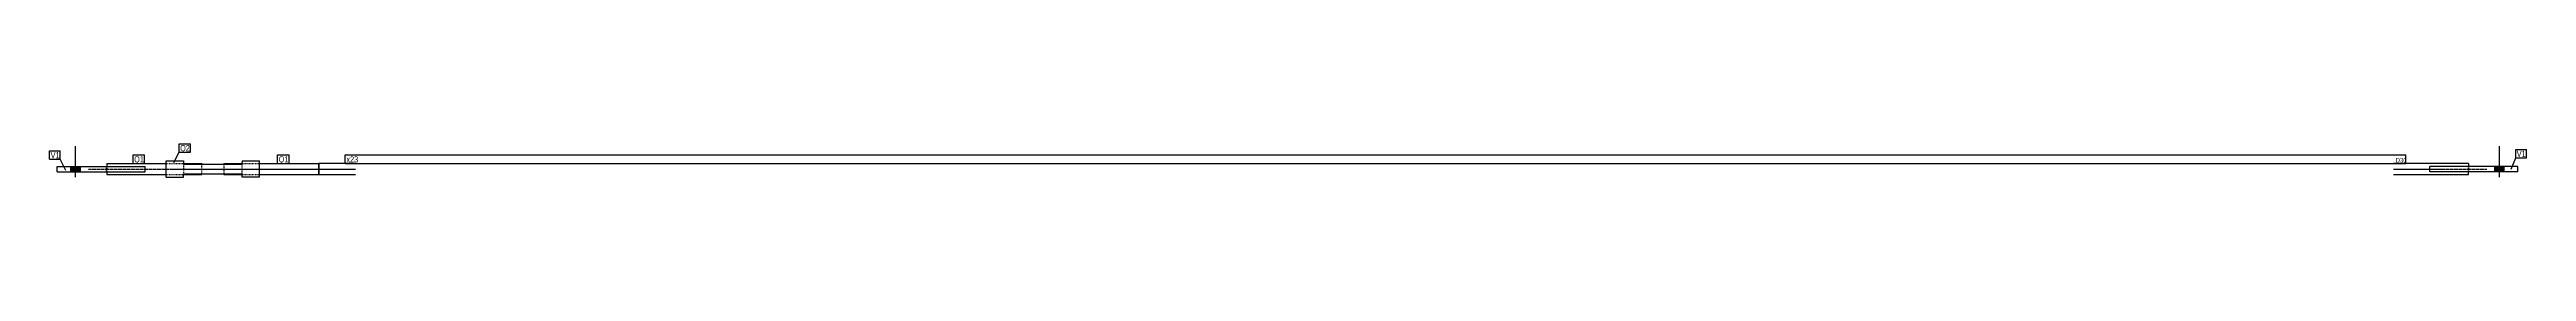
# Model space of a CAD drawing. Header units: millimetres. Extents: x 12 to 19746, y 12 to 361.
# Drawn here: x 12 to 6780, y 12 to 104 of the extents above; entities that cross this region are included whole.
import ezdxf

# ---------------------------------------------------------------- set-up
doc = ezdxf.new("R2010")
doc.units = ezdxf.units.MM
doc.linetypes.add('DXK_LINE_DOT2', pattern=[3.9198, 1.9599, -1.9599])
doc.linetypes.add('DXK_LINE_DOT3', pattern=[5.9187, 2.979, -0.9799, 0.9799, -0.9799])
doc.layers.add('STÅL', color=7, linetype='Continuous')
doc.layers.add('TEKST', color=7, linetype='Continuous')
doc.styles.add('Arial Narrow', font='ARIALN.TTF', dxfattribs={"height": 0.2})

msp = doc.modelspace()

# ---------------------------------------------------------------- hatches: boundary and pattern name
at = {"layer": 'STÅL', "linetype": 'Continuous'}
for points in [[(70.2, 27), (96.2, 27), (96.2, 42), (70.2, 42)], [(6719.3, 42), (6693.3, 42), (6693.3, 27), (6719.3, 27)]]:
    msp.add_hatch(color=96, dxfattribs=at).paths.add_polyline_path(points)

# ---------------------------------------------------------------- linework, layer by layer
at = {"layer": 'STÅL', "color": 96, "linetype": 'Continuous'}
for p, q in [((83.2, 12), (83.2, 97)), ((6706.3, 12), (6706.3, 97)), ((70.2, 27), (70.2, 42)), ((96.2, 27), (96.2, 42)), ((6693.3, 27), (6693.3, 42)), ((6719.3, 27), (6719.3, 42))]:
    msp.add_line(p, q, dxfattribs=at)
at = {"layer": 'STÅL', "color": 2, "linetype": 'Continuous'}
for p, q in [((33.2, 42), (273.2, 42)), ((33.2, 27), (33.2, 42)), ((33.2, 27), (273.2, 27)), ((168.2, 49.5), (330.7, 49.5)), ((168.2, 49.5), (168.2, 42)), ((168.2, 27), (168.2, 19.5)), ((168.2, 19.5), (330.7, 19.5)), ((273.2, 27), (273.2, 42)), ((330.7, 57), (378.2, 57)), ((330.7, 12), (330.7, 57)), ((330.7, 12), (378.2, 12)), ((378.2, 57), (378.2, 47.7)), ((378.2, 49.5), (428.2, 49.5)), ((378.2, 47.7), (538.2, 47.7)), ((378.2, 21.3), (538.2, 21.3)), ((378.2, 12), (378.2, 21.3)), ((378.2, 19.5), (428.2, 19.5)), ((428.2, 49.5), (428.2, 47.7)), ((428.2, 19.5), (428.2, 21.3)), ((488.2, 49.5), (538.2, 49.5)), ((488.2, 49.5), (488.2, 47.7)), ((488.2, 21.3), (488.2, 19.5)), ((488.2, 19.5), (538.2, 19.5)), ((538.2, 57), (585.7, 57)), ((538.2, 57), (538.2, 54)), ((538.2, 47.7), (538.2, 54)), ((538.2, 12), (538.2, 21.3)), ((585.7, 12), (538.2, 12)), ((585.7, 12), (585.7, 57)), ((585.7, 49.5), (748.2, 49.5)), ((585.7, 19.5), (748.2, 19.5)), ((748.2, 19.5), (748.2, 49.5)), ((848.2, 49.5), (748.2, 49.5)), ((748.2, 49.5), (748.2, 19.5)), ((748.2, 19.5), (848.2, 19.5)), ((6621.3, 49.5), (6416.3, 49.5)), ((6416.3, 19.5), (6621.3, 19.5)), ((6756.3, 42), (6516.3, 42)), ((6516.3, 27), (6516.3, 42)), ((6756.3, 27), (6516.3, 27)), ((6621.3, 49.5), (6621.3, 42)), ((6621.3, 19.5), (6621.3, 27)), ((6756.3, 27), (6756.3, 42))]:
    msp.add_line(p, q, dxfattribs=at)
at = {"layer": 'STÅL', "color": 7, "linetype": 'DXK_LINE_DOT3'}
for p, q in [((118.2, 34.5), (478.2, 34.5)), ((478.2, 34.5), (798.2, 34.5)), ((798.2, 34.5), (848.2, 34.5)), ((6416.3, 34.5), (6671.3, 34.5))]:
    msp.add_line(p, q, dxfattribs=at)
at = {"layer": 'STÅL', "color": 7, "linetype": 'DXK_LINE_DOT2'}
for p, q in [((167.2, 27), (167.2, 42)), ((168.2, 42), (168.2, 27)), ((330.7, 49.5), (378.2, 49.5)), ((330.7, 19.5), (378.2, 19.5)), ((378.2, 54), (378.2, 21.3)), ((428.2, 21.3), (428.2, 47.7)), ((488.2, 47.7), (488.2, 21.5)), ((488.2, 21.5), (488.2, 21.3)), ((538.2, 49.5), (585.7, 49.5)), ((538.2, 15), (538.2, 47.7)), ((538.2, 19.5), (585.7, 19.5)), ((6621.3, 27), (6621.3, 42)), ((6622.3, 27), (6622.3, 42))]:
    msp.add_line(p, q, dxfattribs=at)

# ---------------------------------------------------------------- next in the draw order: wipeouts: each hides what was drawn before it
at = {"color": 0}
for points in [[(38.4, 64.4), (38.4, 81.9), (15, 81.9), (15, 64.4)], [(268.7, 53), (268.7, 70.5), (243.2, 70.5), (243.2, 53)], [(394.5, 83.7), (394.5, 101.2), (368.9, 101.2), (368.9, 83.7)], [(663.7, 53), (663.7, 70.5), (638.2, 70.5), (638.2, 53)], [(6417.2, 53), (6417.2, 70.5), (823.2, 70.5), (823.2, 53)], [(6777, 68), (6777, 85.5), (6753.5, 85.5), (6753.5, 68)]]:
    msp.add_wipeout(points, dxfattribs=at).dxf.layer = 'TEKST'

# ---------------------------------------------------------------- next in the draw order: wipeouts: each hides what was drawn before it
for points in [[(38.4, 64.4), (38.4, 81.9), (15, 81.9), (15, 64.4)], [(268.7, 53), (268.7, 70.5), (243.2, 70.5), (243.2, 53)], [(394.5, 83.7), (394.5, 101.2), (368.9, 101.2), (368.9, 83.7)], [(663.7, 53), (663.7, 70.5), (638.2, 70.5), (638.2, 53)], [(6417.2, 53), (6417.2, 70.5), (823.2, 70.5), (823.2, 53)], [(6777, 68), (6777, 85.5), (6753.5, 85.5), (6753.5, 68)]]:
    msp.add_wipeout(points, dxfattribs=at).dxf.layer = 'TEKST'

# ---------------------------------------------------------------- next in the draw order: linework, layer by layer
at = {"layer": 'TEKST', "color": 7, "linetype": 'Continuous'}
for p, q in [((12, 84.9), (41.4, 84.9)), ((12, 61.4), (12, 84.9)), ((41.4, 61.4), (41.4, 84.9)), ((240.2, 73.5), (271.7, 73.5)), ((240.2, 50), (240.2, 73.5)), ((271.7, 50), (271.7, 73.5)), ((351.4, 53), (365.9, 80.7)), ((365.9, 104.2), (397.5, 104.2)), ((365.9, 80.7), (365.9, 104.2)), ((365.9, 80.7), (397.5, 80.7)), ((397.5, 80.7), (397.5, 104.2)), ((635.2, 73.5), (666.7, 73.5)), ((635.2, 50), (635.2, 73.5)), ((666.7, 50), (666.7, 73.5)), ((820.2, 50), (820.2, 73.5)), ((6750.5, 88.5), (6780, 88.5)), ((6750.5, 65), (6750.5, 88.5)), ((6780, 65), (6780, 88.5)), ((12, 61.4), (41.4, 61.4)), ((56.8, 30.9), (41.4, 61.4)), ((240.2, 50), (271.7, 50)), ((635.2, 50), (666.7, 50)), ((6738.6, 34.1), (6750.5, 65)), ((6750.5, 65), (6780, 65))]:
    msp.add_line(p, q, dxfattribs=at)

# ---------------------------------------------------------------- next in the draw order: texts
at = {"layer": 'TEKST', "color": 3, "style": 'Arial Narrow'}
for s, p in [('V1', (15, 64.4)), ('Q1', (243.2, 53)), ('Q2', (368.9, 83.7)), ('Q1', (638.2, 53)), ('x23', (823.2, 53)), ('V1', (6753.5, 68))]:
    msp.add_text(s, height=16.7, dxfattribs=at).set_placement(p)

# ---------------------------------------------------------------- next in the draw order: wipeouts: each hides what was drawn before it
at = {"color": 0}
msp.add_wipeout([(6447.6, 53), (6447.6, 65.5), (6422.4, 65.5), (6422.4, 53)], dxfattribs=at).dxf.layer = 'TEKST'

# ---------------------------------------------------------------- next in the draw order: wipeouts: each hides what was drawn before it
msp.add_wipeout([(6447.6, 53), (6447.6, 65.5), (6422.4, 65.5), (6422.4, 53)], dxfattribs=at).dxf.layer = 'TEKST'

# ---------------------------------------------------------------- next in the draw order: linework, layer by layer
at = {"layer": 'TEKST', "color": 7, "linetype": 'Continuous'}
for p, q in [((820.2, 73.5), (6450.6, 73.5)), ((6450.6, 50), (6450.6, 73.5)), ((820.2, 50), (6450.6, 50))]:
    msp.add_line(p, q, dxfattribs=at)

# ---------------------------------------------------------------- next in the draw order: texts
at = {"layer": 'TEKST', "color": 3, "style": 'Arial Narrow'}
msp.add_text('D30', height=11.93, dxfattribs=at).set_placement((6422.4, 53))

doc.saveas('drawing.dxf')
